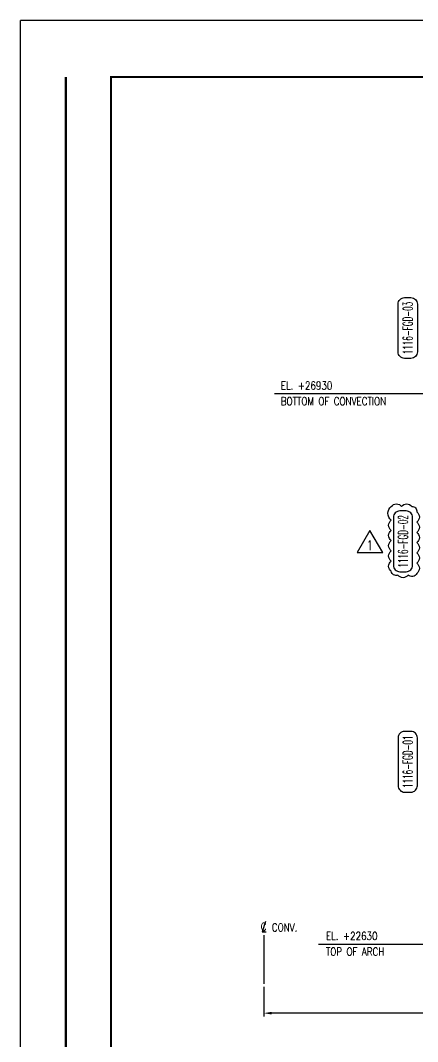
# Model space of a CAD drawing. Header units: millimetres. Extents: x 0 to 134087, y -49114 to 20834.
# Drawn here: x 756 to 3857, y -42221 to -34243 of the extents above; entities that cross this region are included whole.
import ezdxf
from ezdxf.enums import TextEntityAlignment as Align

# ---------------------------------------------------------------- set-up
doc = ezdxf.new("R2010")
doc.units = ezdxf.units.MM
doc.header["$LTSCALE"] = 35
doc.linetypes.add('JNK-CENTER', pattern=[34, 30, -1.5, 1, -1.5])
for name, color, linetype in [('CEN-R', 1, 'JNK-CENTER'), ('CON-G', 3, 'Continuous'), ('CON-Y', 2, 'Continuous'), ('Dim-W', 7, 'Continuous'), ('REV-0A', 2, 'Continuous'), ('rev-B', 2, 'Continuous'), ('STL-OBJT', 7, 'Continuous'), ('TXT-Y', 2, 'Continuous')]:
    doc.layers.add(name, color=color, linetype=linetype)
doc.styles.add('SIMPLEX', font='simplex.shx', dxfattribs={"width": 0.8})
doc.dimstyles.new('DIM25', dxfattribs={"dimscale": 25, "dimtxt": 2.5, "dimasz": 2.5, "dimexe": 1, "dimexo": 1, "dimgap": 1, "dimtad": 1, "dimdec": 1, "dimdsep": 46, "dimtxsty": 'SIMPLEX', "dimcen": 0, "dimclrt": 2, "dimazin": 2, "dimtfac": 1, "dimtdec": 1, "dimtix": 1, "dimtmove": 2, "dimatfit": 0, "dimfxl": 0.18, "dimtolj": 1, "dimtzin": 0, "dimarcsym": 0})

# ---------------------------------------------------------------- blocks, each defined once
blk = doc.blocks.new('TITLE')
at = {"color": 7}
for p in [(841, 594.85), (0, 0)]:
    blk.add_line(p, (0, 594.85), dxfattribs=at)
at = {"color": 7, "const_width": 0.707}
for points in [[(28.29, 17.68), (28.29, 577.52)], [(14.15, 577.17), (14.15, 17.68)], [(823.32, 577.17), (27.94, 577.17)]]:
    blk.add_lwpolyline(points, dxfattribs=at)
blk = doc.blocks.new('cl-mark')
at = {"layer": 'CON-Y'}
blk.add_lwpolyline([(0.51, 1.61), (-0.51, -1.62), (0.79, -1.62)], dxfattribs=at)
at = {"layer": 'CON-Y', "style": 'SIMPLEX', "width": 0.8}
blk.add_text('C', height=2.5, dxfattribs=at).set_placement((-0.05, 0.02), align=Align.MIDDLE)
blk = doc.blocks.new('*D2042')
at = {"layer": 'DEFPOINTS', "color": 0, "transparency": 16777216}
for p in [(2656.1, -41769), (2656.1, -41998.7), (6126.9, -41998.7)]:
    blk.add_point(p, dxfattribs=at)
at = {"layer": 'Dim-W', "color": 0, "lineweight": -2, "transparency": 16777216}
for p, q in [((2656.1, -41794), (2656.1, -42023.7)), ((6064.4, -41998.7), (2718.6, -41998.7))]:
    blk.add_line(p, q, dxfattribs=at)
at = {"layer": 'Dim-W', "color": 0, "transparency": 16777216}
for points in [[(2718.6, -41988.3), (2718.6, -42009.1), (2656.1, -41998.7)], [(6064.4, -41988.3), (6064.4, -42009.1), (6126.9, -41998.7)]]:
    blk.add_solid(points, dxfattribs=at)
at = {"layer": 'Dim-W', "color": 2, "transparency": 16777216, "insert": (4391.5, -41936.2), "char_height": 62.5, "attachment_point": 5, "style": 'SIMPLEX', "bg_fill": 3, "box_fill_scale": 1.1, "bg_fill_color": 256, "bg_fill_true_color": 13158600, "bg_fill_transparency": 0}
blk.add_mtext('\\A1;{\\L8811}', dxfattribs=at)
blk = doc.blocks.new('DUCT-TAG')
at = {"layer": 'CON-G'}
blk.add_lwpolyline([(-9.49, -1), (-9.49, 1, -0.414214), (-7.49, 3), (7.49, 3, -0.414214), (9.49, 1), (9.49, -1, -0.414214), (7.49, -3), (-7.49, -3, -0.414214)], format="xyb", close=True, dxfattribs=at)
at = {"layer": 'CON-G', "style": 'SIMPLEX', "width": 1.246304}
blk.add_attdef('NAME', text='', height=3, dxfattribs=at).set_placement((-8.19, -1.5), (8.19, -1.5), align=Align.FIT)
at = {"layer": 'CON-Y', "style": 'SIMPLEX'}
blk.add_attdef('ELEVATION', text='', height=2, dxfattribs=at).set_placement((0, -6.02), align=Align.CENTER)
blk = doc.blocks.new('revmark')
at = {"layer": 'rev-B'}
blk.add_lwpolyline([(0, 0), (-4, -6.93), (4, -6.93)], close=True, dxfattribs=at)
at = {"layer": 'rev-B', "style": 'SIMPLEX', "width": 0.8}
blk.add_attdef('REVMARK', text='', height=3, dxfattribs=at).set_placement((0, -4.62), align=Align.MIDDLE_CENTER)

msp = doc.modelspace()

# ---------------------------------------------------------------- linework, layer by layer
at = {"layer": 'CEN-R', "ltscale": 0.5}
msp.add_line((2656.1026, -41388.1183), (2656.1026, -41768.9819), dxfattribs=at)
at = {"layer": 'REV-0A'}
msp.add_lwpolyline([(3652.3425, -38040.7772, -0.52056705), (3732.3425, -38040.7772, -0.52056705), (3812.3425, -38040.7772, -0.52056705), (3850.4494, -38082.6704, -0.52056705), (3850.4494, -38162.6704, -0.52056705), (3850.4494, -38242.6704, -0.52056705), (3850.4494, -38322.6704, -0.52056705), (3850.4494, -38402.6704, -0.52056705), (3850.4494, -38482.6704, -0.52056705), (3850.4494, -38562.6704, -0.52056705), (3783.4998, -38575.7208, -0.52056705), (3703.4998, -38575.7208, -0.52056705), (3652.3425, -38546.8781, -0.52056705), (3652.3425, -38466.8781, -0.52056705), (3652.3425, -38386.8781, -0.52056705), (3652.3425, -38306.8781, -0.52056705), (3652.3425, -38226.8781, -0.52056705), (3652.3425, -38146.8781, -0.52056705)], format="xyb", close=True, dxfattribs=at)
at = {"layer": 'STL-OBJT'}
for p, q in [((3947.7823, -37159.6369), (2739.0041, -37159.6369)), ((3084.6112, -41459.6369), (3957.1205, -41459.6369))]:
    msp.add_line(p, q, dxfattribs=at)

# ---------------------------------------------------------------- block references
at = {"linetype": 'ByBlock', "xscale": 24.99999999749996, "yscale": 24.99999999749996, "zscale": 24.99999999749996}
msp.add_blockref('TITLE', (756.2886, -49114.431), dxfattribs=at)
at = {"layer": 'REV-0A', "xscale": 25, "yscale": 25, "zscale": 25}
msp.add_blockref('revmark', (3485.1338, -38227.3964), dxfattribs=at).add_auto_attribs({'REVMARK': '1'})
at = {"layer": 'STL-OBJT'}
ref = msp.add_blockref('DUCT-TAG', (3780.5106, -36646.1369), dxfattribs=dict(at, xscale=25, yscale=25, zscale=25, rotation=90.00000000000001))
ref.add_attrib('NAME', '1116-FGD-03', dxfattribs={"layer": 'CON-G', "height": 75, "rotation": 90, "style": 'SIMPLEX', "width": 0.535794}).set_placement((3818.0106, -36850.8869), (3818.0106, -36441.3869), align=Align.FIT)
ref = msp.add_blockref('DUCT-TAG', (3743.5015, -38312.6369), dxfattribs=dict(at, xscale=-25, yscale=25, zscale=25, rotation=270))
ref.add_attrib('NAME', '1116-FGD-02', dxfattribs={"layer": 'CON-G', "height": 75, "rotation": 90, "style": 'SIMPLEX', "width": 0.535794}).set_placement((3781.0015, -38517.3869), (3781.0015, -38107.8869), align=Align.FIT)
ref = msp.add_blockref('DUCT-TAG', (3780.5106, -40034.6369), dxfattribs=dict(at, xscale=-25, yscale=25, zscale=25, rotation=270))
ref.add_attrib('NAME', '1116-FGD-01', dxfattribs={"layer": 'CON-G', "height": 75, "rotation": 90, "style": 'SIMPLEX', "width": 0.559317}).set_placement((3818.0106, -40239.3869), (3818.0106, -39829.8869), align=Align.FIT)
at = {"layer": 'TXT-Y'}
ref = msp.add_blockref('cl-mark', (2656.1026, -41323.7247), dxfattribs=dict(at, xscale=25, yscale=25, zscale=25))
ref.add_attrib('EQUIP-NAME', 'CONV.', (2719.6366, -41360.0177), dxfattribs={"layer": '0', "height": 62.5, "style": 'SIMPLEX', "width": 0.8})

# ---------------------------------------------------------------- texts
at = {"layer": 'CON-Y', "style": 'SIMPLEX', "width": 0.8}
for s, p in [('EL. +26930', (2789.045, -37126.9852)), ('BOTTOM OF CONVECTION', (2788.969, -37249.3082)), ('EL. +22630', (3141.5886, -41426.9852)), ('TOP OF ARCH', (3141.4662, -41549.3082))]:
    msp.add_text(s, height=62.5, dxfattribs=at).set_placement(p)

# ---------------------------------------------------------------- next in the draw order: dimensions: what is measured, and where the dimension line sits
at = {"layer": 'Dim-W'}
dim = msp.add_linear_dim(base=(2656.1026, -41998.6852), p1=(6126.9353, -41998.6852), p2=(2656.1026, -41768.9819), angle=180, text='{\\L8811}', dimstyle='DIM25', override={"dimdec": 0, "dimtdec": 0, "dimtfill": 1}, dxfattribs=at)
dim.commit()
dim.dimension.update_dxf_attribs({"geometry": '*D2042', "text_midpoint": (4391.519, -41936.1852)})

doc.saveas('drawing.dxf')
